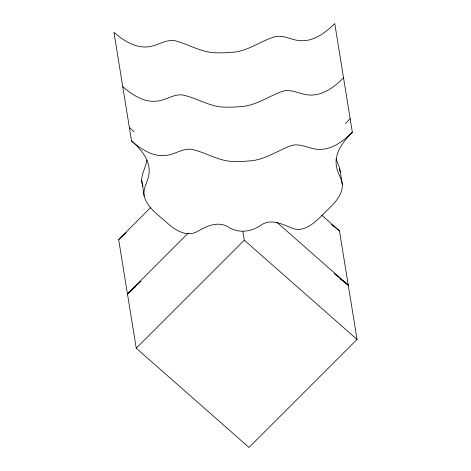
<?xml version="1.0" encoding="UTF-8"?>
<svg xmlns="http://www.w3.org/2000/svg" width="471" height="471" viewBox="0 0 471 471"><rect width="100%" height="100%" fill="white"/><g stroke="black" fill="none" stroke-linecap="round" stroke-linejoin="round"><path stroke-width="0.71" d="M142.401 184.279C139.64 175.836 145.963 168.247 146.793 160.046M345.555 123.514L350.147 118.621M144.15 196.013C142.719 188.117 148.277 181.288 148.995 173.628C150.696 160.293 140.788 149.166 131.544 140.947L113.947 32.299C124.256 41.536 138.339 50.05 152.675 45.934C160.158 43.968 167.352 39.087 175.4 40.836C189.895 44.786 203.26 53.564 218.885 52.787A84.185 78.804 -9.2 0 0 230.925 52.31C247.487 52.004 260.504 40.73 275.818 36.514C284.054 35.031 291.508 40.082 299.585 40.624C313.445 41.954 325.455 32.758 334.751 23.55L352.349 132.204C343.577 141.123 334.127 152.816 336.412 166.204C337.407 173.187 342.37 179.086 342.411 186.245C341.31 199.151 329.576 207.228 321.446 216.018C313.898 223.342 303.748 232.527 292.373 228.3C282.612 224.379 271.325 218.261 261.217 224.979C251.467 231.885 238.868 233.746 228.459 227.057C218.173 220.787 206.757 225.95 197.479 231.408C187.14 237.355 175.765 230.602 167.953 223.643C159.192 215.406 147.341 208.353 144.15 196.013L141.718 180.528M321.858 215.306L339.456 230.802L357.053 339.45L249.006 447.45L136.249 348.199L118.651 239.545L150.861 207.358M135.189 287.086L127.453 293.875L188.229 233.121M136.249 348.199L244.296 240.198L242.889 231.508M343.547 77.874C333.727 87.8 320.274 97.509 305.508 94.553C297.943 93.164 290.436 88.884 282.594 91.262C268.293 96.343 255.494 106.14 239.727 106.634A84.185 78.804 -9.2 0 1 227.687 107.111C211.285 108.153 197.608 97.897 182.159 94.895C173.781 94.082 166.687 99.699 158.621 100.882C145.056 103.32 132.475 95.166 122.743 86.623M127.453 293.875L140.976 281.181M352.349 132.204C342.523 142.124 329.07 151.833 314.304 148.883C306.745 147.494 299.232 143.208 291.396 145.586C277.095 150.667 264.296 160.464 248.523 160.958A84.185 78.804 -9.2 0 1 236.483 161.435C220.081 162.477 206.404 152.221 190.955 149.225C182.577 148.412 175.483 154.023 167.423 155.206C153.858 157.644 141.276 149.49 131.544 140.947M118.651 239.545L126.393 232.756M331.425 224.638L339.456 230.802M340.221 278.962L348.257 285.126L276.754 222.188M334.18 273.527L348.257 285.126M244.296 240.198L357.053 339.45M129.342 127.364L134.153 131.886M336.07 158.992L339.179 166.699L340.18 172.015M142.613 184.879L143.049 186.086M339.774 168.73L342.323 184.296"/></g></svg>
